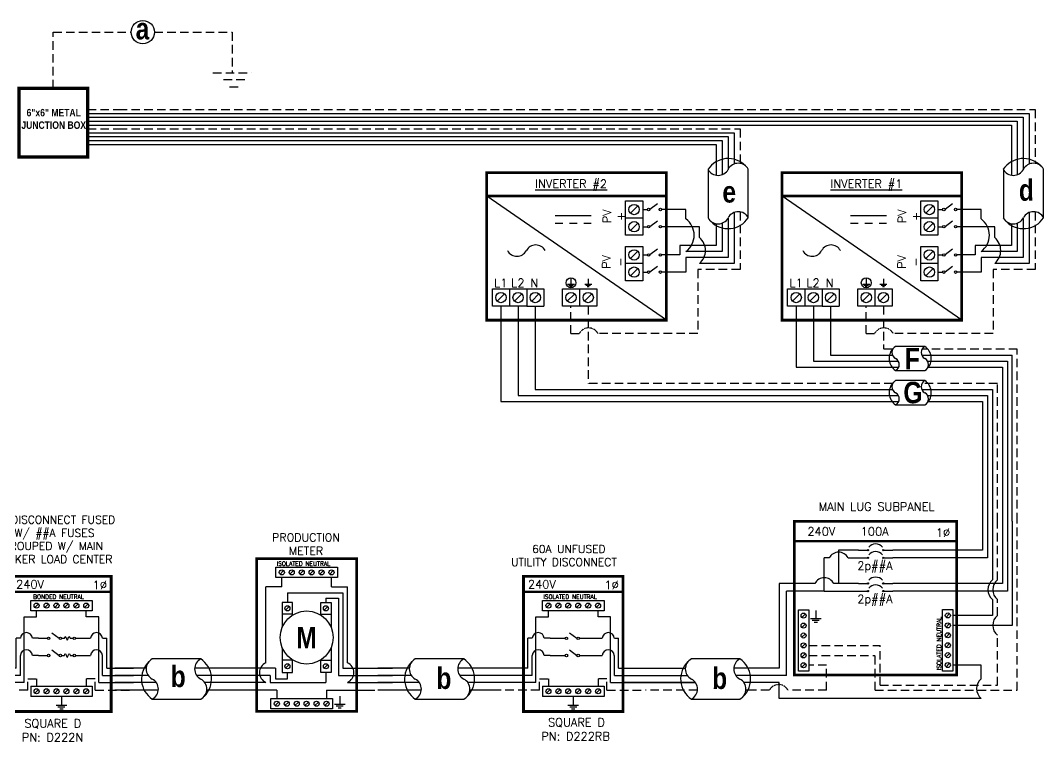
# Model space of a CAD drawing. Header units: feet. Extents: x 17804 to 18586, y 16033 to 16589.
# Drawn here: x 18137.4 to 18585.8, y 16273 to 16588.9 of the extents above; entities that cross this region are included whole.
import ezdxf

# ---------------------------------------------------------------- set-up
doc = ezdxf.new("R2010")
doc.units = ezdxf.units.FT
doc.header["$MEASUREMENT"] = 0
doc.linetypes.add('HIDDEN', pattern=[0.375, 0.25, -0.125])
for name, color, linetype in [('ONE LINE BLOCKS', 7, 'Continuous'), ('TABLES', 7, 'Continuous'), ('TEXT', 7, 'Continuous'), ('Z - TITLEBLOCK TXT', 7, 'Continuous')]:
    doc.layers.add(name, color=color, linetype=linetype)
doc.styles.add('ONE LINE TXT', font='techb___.ttf')
doc.styles.get("Standard").update_dxf_attribs({"font": 'simplex.shx'})

# ---------------------------------------------------------------- blocks, each defined once
blk = doc.blocks.new('*U16')
at = {"layer": 'ONE LINE BLOCKS', "linetype": 'Continuous'}
h = blk.add_hatch(color=1, dxfattribs=at)
h.dxf.hatch_style = 1
edge = h.paths.add_edge_path()
edge.add_arc((52.27, 61.39), 0.291, 0, 360)
h = blk.add_hatch(color=1, dxfattribs=at)
h.dxf.hatch_style = 1
edge = h.paths.add_edge_path()
edge.add_arc((58.94, 61.39), 0.291, 0, 360)
h = blk.add_hatch(color=1, dxfattribs=at)
h.dxf.hatch_style = 1
edge = h.paths.add_edge_path()
edge.add_arc((52.27, 58.01), 0.291, 0, 360)
h = blk.add_hatch(color=1, dxfattribs=at)
h.dxf.hatch_style = 1
edge = h.paths.add_edge_path()
edge.add_arc((58.94, 58.01), 0.291, 0, 360)
h = blk.add_hatch(color=1, dxfattribs=at)
h.dxf.hatch_style = 1
edge = h.paths.add_edge_path()
edge.add_arc((52.27, 46.83), 0.291, 0, 360)
h = blk.add_hatch(color=1, dxfattribs=at)
h.dxf.hatch_style = 1
edge = h.paths.add_edge_path()
edge.add_arc((58.94, 46.83), 0.291, 0, 360)
h = blk.add_hatch(color=1, dxfattribs=at)
h.dxf.hatch_style = 1
edge = h.paths.add_edge_path()
edge.add_arc((52.27, 43.45), 0.291, 0, 360)
h = blk.add_hatch(color=1, dxfattribs=at)
h.dxf.hatch_style = 1
edge = h.paths.add_edge_path()
edge.add_arc((58.94, 43.45), 0.291, 0, 360)
at = {"color": 7, "linetype": 'Continuous'}
for p, q in [((102.48, 74.03), (102.48, 61.39)), ((111.18, 74.03), (111.18, 46.83)), ((48.07, 61.39), (39.41, 61.39)), ((39.41, 61.39), (39.41, 46.83)), ((102.48, 61.39), (63.14, 61.39)), ((29, 46.83), (13.32, 46.83)), ((13.32, 46.83), (13.32, 9.66)), ((48.07, 46.83), (37.24, 46.83)), ((111.18, 46.83), (63.14, 46.83)), ((13.32, 9.66), (0, 9.66))]:
    blk.add_line(p, q, dxfattribs=at)
at = {"color": 10, "linetype": 'Continuous'}
for p, q in [((104.66, 74.03), (104.66, 58.01)), ((113.36, 74.03), (113.36, 43.45)), ((33.12, 43.45), (33.12, 58.01)), ((35.29, 58.01), (33.12, 58.01)), ((43.53, 58.01), (48.07, 58.01)), ((104.66, 58.01), (63.14, 58.01)), ((33.12, 43.45), (16.61, 43.45)), ((16.61, 6.49), (16.61, 43.45)), ((33.12, 43.45), (48.07, 43.45)), ((113.36, 43.45), (63.14, 43.45)), ((16.61, 6.49), (0, 6.49))]:
    blk.add_line(p, q, dxfattribs=at)
at = {"color": 253, "linetype": 'Continuous'}
for p, q in [((106.83, 74.03), (106.83, 48.32)), ((115.53, 74.03), (115.53, 28.42)), ((106.83, 39.76), (106.83, 32.77)), ((106.83, 32.77), (89.53, 32.77)), ((115.53, 28.42), (89.53, 28.42)), ((101.87, 11.02), (89.53, 11.02)), ((101.87, 5), (101.87, 11.02)), ((13.32, 3.45), (0, 3.45)), ((13.32, -3.56), (13.32, 3.45)), ((101.87, -3.56), (13.32, -3.56))]:
    blk.add_line(p, q, dxfattribs=at)
at = {"color": 10, "linetype": 'Continuous'}
blk.add_arc((39.41, 55.85), 4.65, 27.6639, 152.3361, dxfattribs=at)
at = {"color": 7, "linetype": 'Continuous'}
blk.add_arc((33.12, 44.67), 4.65, 27.6639, 152.3361, dxfattribs=at)
at = {"color": 253, "linetype": 'Continuous'}
for centre in [(110.41, 44.04), (105.44, 0.72)]:
    blk.add_arc(centre, 5.58, 129.9215, 230.0785, dxfattribs=at)
at = {"layer": 'ONE LINE BLOCKS', "lineweight": 50}
blk.add_line((20.02, 65.33), (91.19, 65.33), dxfattribs=at)
at = {"layer": 'ONE LINE BLOCKS', "lineweight": 50, "const_width": 1.19}
blk.add_lwpolyline([(20.02, 6.67), (20.02, 74.03), (91.19, 74.03), (91.19, 6.67)], close=True, dxfattribs=at)
at = {"layer": 'TEXT', "color": 92, "linetype": 'HIDDEN', "ltscale": 15}
for p, q in [((109.01, 48.32), (109.01, 74.03)), ((117.71, 0), (117.71, 74.03)), ((109.01, 32.7), (109.01, 39.76)), ((109.01, 2.18), (109.01, 24.14)), ((26.29, 19.65), (57.58, 19.65)), ((57.58, 2.18), (57.58, 19.65)), ((26.29, 15.3), (55.38, 15.3)), ((55.38, 0), (55.38, 15.3)), ((34.13, 10.94), (26.29, 10.94)), ((34.13, 0), (34.13, 10.94)), ((9.01, 0), (0, 0)), ((34.13, 0), (17.25, 0)), ((55.38, 0), (117.71, 0)), ((57.58, 2.18), (109.01, 2.18))]:
    blk.add_line(p, q, dxfattribs=at)
at = {"layer": 'TEXT', "color": 92, "linetype": 'HIDDEN', "flags": 128}
for points in [[(27.06, 31.42), (31.74, 31.42)], [(29.4, 34.92), (29.4, 31.42)], [(30.93, 30.55), (27.87, 30.55)], [(30.12, 29.68), (28.68, 29.68)]]:
    blk.add_lwpolyline(points, dxfattribs=at)
at = {"layer": 'TEXT', "color": 92, "linetype": 'Continuous', "ltscale": 4}
for centre in [(112.48, 44.04), (112.48, 28.42)]:
    blk.add_arc(centre, 5.51, 129.059, 230.941, dxfattribs=at)
at = {"layer": 'TEXT', "color": 92, "linetype": 'HIDDEN', "ltscale": 0.3}
blk.add_arc((13.13, -2.16), 4.65, 27.6639, 152.3361, dxfattribs=at)
at = {"layer": 'Z - TITLEBLOCK TXT', "color": 1, "linetype": 'Continuous'}
for p, q in [((21.75, 8.35), (21.75, 35.29)), ((21.75, 35.29), (26.29, 35.29)), ((26.29, 35.29), (26.29, 8.35)), ((84.99, 8.42), (84.99, 35.37)), ((84.99, 35.37), (89.53, 35.37)), ((89.53, 35.37), (89.53, 8.42)), ((26.29, 8.35), (21.75, 8.35)), ((89.53, 8.42), (84.99, 8.42))]:
    blk.add_line(p, q, dxfattribs=at)
at = {"layer": 'Z - TITLEBLOCK TXT', "color": 4, "linetype": 'Continuous'}
for p, q in [((24.81, 33.48), (23.24, 31.91)), ((88.04, 33.56), (86.47, 31.98)), ((24.81, 29.13), (23.24, 27.56)), ((88.04, 29.2), (86.47, 27.63)), ((24.81, 24.78), (23.24, 23.21)), ((88.04, 24.85), (86.47, 23.28)), ((24.81, 20.43), (23.24, 18.86)), ((88.04, 20.5), (86.47, 18.93)), ((24.81, 16.08), (23.24, 14.51)), ((88.04, 16.15), (86.47, 14.58)), ((24.81, 11.73), (23.24, 10.16)), ((88.04, 11.8), (86.47, 10.23))]:
    blk.add_line(p, q, dxfattribs=at)
at = {"layer": 'Z - TITLEBLOCK TXT', "color": 1, "linetype": 'Continuous', "flags": 128}
for points in [[(48.07, 61.39), (52.27, 61.39)], [(48.07, 61.39), (52.27, 61.39)], [(58.94, 61.39), (63.14, 61.39)], [(48.07, 58.01), (52.27, 58.01)], [(48.07, 58.01), (52.27, 58.01)], [(58.94, 58.01), (63.14, 58.01)], [(48.07, 46.83), (52.27, 46.83)], [(48.07, 46.83), (52.27, 46.83)], [(58.94, 46.83), (63.14, 46.83)], [(48.07, 43.45), (52.27, 43.45)], [(48.07, 43.45), (52.27, 43.45)], [(58.94, 43.45), (63.14, 43.45)]]:
    blk.add_lwpolyline(points, dxfattribs=at)
at = {"layer": 'Z - TITLEBLOCK TXT', "color": 1, "linetype": 'Continuous'}
for centre in [(52.27, 61.39), (58.94, 61.39), (52.27, 58.01), (58.94, 58.01), (52.27, 46.83), (58.94, 46.83), (52.27, 43.45), (58.94, 43.45)]:
    blk.add_circle(centre, 0.291, dxfattribs=at)
at = {"layer": 'Z - TITLEBLOCK TXT', "color": 4, "linetype": 'Continuous'}
for centre in [(24.02, 32.7), (87.26, 32.77), (24.02, 28.35), (87.26, 28.42), (24.02, 24), (87.26, 24.07), (24.02, 19.65), (87.26, 19.72), (24.02, 15.3), (87.26, 15.37), (24.02, 10.94), (87.26, 11.02)]:
    blk.add_circle(centre, 1.11, dxfattribs=at)
at = {"layer": 'Z - TITLEBLOCK TXT', "color": 1, "linetype": 'Continuous'}
for centre in [(55.6, 60.19), (55.6, 56.81), (55.6, 45.63), (55.6, 42.25)]:
    blk.add_arc(centre, 3.93, 40.3392, 139.6608, dxfattribs=at)
at = {"layer": 'TABLES', "color": 1, "linetype": 'Continuous'}
for p in [(47.57, 52.77), (47.57, 38.21)]:
    blk.add_text('2p##A', height=3.658, dxfattribs=at).set_placement(p)
at = {"layer": 'TABLES', "color": 4, "linetype": 'Continuous'}
blk.add_text('ISOLATED NEUTRAL', height=1.8743, rotation=90, dxfattribs=at).set_placement((84.33, 8.78))
at = {"layer": 'TEXT', "color": 1, "attachment_point": 5}
for s, width, gutter_width, insert, char_height in [('MAIN LUG SUBPANEL ', 62.3984, 7.17, (56.06, 80.46), 3.6576), ('240V', 0.1481, 0.75, (31.81, 69.58), 3.658), ('100A', 0.1481, 0.75, (55.19, 69.58), 3.658), ('1∅', 0.1481, 0.75, (85.17, 69.07), 3.658)]:
    blk.add_mtext_dynamic_manual_height_columns(s, width=width, gutter_width=gutter_width, heights=[0], dxfattribs=dict(at, insert=insert, char_height=char_height))
blk = doc.blocks.new('M_METER PAN')
at = {"color": 253, "linetype": 'Continuous'}
for p, q in [((4.735, 8.023), (4.735, 8.748)), ((8.589, 8.023), (8.589, 8.748)), ((4.735, 8.023), (3.483, 8.023)), ((3.483, 2.136), (3.483, 8.023)), ((8.589, 8.023), (9.84, 8.023)), ((9.84, 2.136), (9.84, 8.023)), ((3.483, 0.611), (0, 0.611)), ((9.84, 0.611), (13.323, 0.611))]:
    blk.add_line(p, q, dxfattribs=at)
at = {"color": 7, "linetype": 'Continuous'}
for p, q in [((5.163, 7.563), (5.163, 6.819)), ((5.163, 7.563), (9.474, 7.563)), ((9.474, 7.563), (9.474, 1.711)), ((4.245, 1.711), (0, 1.711)), ((4.245, 1.711), (4.245, 0.898)), ((9.474, 1.711), (13.323, 1.711)), ((4.245, 0.898), (5.163, 0.898)), ((5.163, 0.898), (5.163, 1.37))]:
    blk.add_line(p, q, dxfattribs=at)
at = {"color": 10, "linetype": 'Continuous'}
for p, q in [((8.16, 7.142), (8.16, 6.819)), ((8.16, 7.142), (9.123, 7.142)), ((9.123, 7.142), (9.123, 1.149)), ((3.832, 1.149), (0, 1.149)), ((3.832, 1.149), (3.832, 0.611)), ((8.16, 1.37), (8.16, 0.611)), ((9.123, 1.149), (13.323, 1.149)), ((3.832, 0.611), (8.16, 0.611))]:
    blk.add_line(p, q, dxfattribs=at)
at = {"color": 1, "linetype": 'Continuous'}
for p, q in [((5.565, 5.899), (4.761, 5.899)), ((7.758, 5.899), (8.562, 5.899)), ((5.565, 2.326), (4.761, 2.326)), ((7.758, 2.326), (8.562, 2.326))]:
    blk.add_line(p, q, dxfattribs=at)
at = {"color": 253, "linetype": 'Continuous'}
for centre, start, end in [((3.823, 1.374), 113.9997, 246.0003), ((9.5, 1.374), 293.9997, 66.0003)]:
    blk.add_arc(centre, 0.835, start, end, dxfattribs=at)
at = {"layer": 'ONE LINE BLOCKS', "lineweight": 50, "const_width": 0.21}
blk.add_lwpolyline([(2.772, -1.647), (2.772, 10.216), (10.552, 10.216), (10.552, -1.647)], close=True, dxfattribs=at)
at = {"layer": 'TEXT', "color": 92, "linetype": 'HIDDEN', "ltscale": 15}
for p, q in [((4.347, 0), (0, 0)), ((4.347, 0), (4.347, -0.649)), ((8.201, 0), (8.201, -0.649)), ((8.201, 0), (13.323, 0))]:
    blk.add_line(p, q, dxfattribs=at)
at = {"layer": 'TEXT', "color": 92, "linetype": 'Continuous', "flags": 128}
for points in [[(9.228, -0.457), (9.227, -1.078)], [(8.812, -1.078), (9.642, -1.078)], [(9.498, -1.231), (8.956, -1.231)], [(9.354, -1.385), (9.1, -1.385)]]:
    blk.add_lwpolyline(points, dxfattribs=at)
at = {"layer": 'TEXT', "linetype": 'Continuous'}
blk.add_circle((6.662, 4.095), 2.059, dxfattribs=at)
at = {"layer": 'Z - TITLEBLOCK TXT', "color": 1, "linetype": 'Continuous'}
for p, q in [((4.275, 8.748), (4.275, 9.552)), ((4.275, 9.552), (9.049, 9.552)), ((9.049, 9.552), (9.049, 8.748)), ((9.049, 8.748), (4.275, 8.748)), ((4.761, 6.819), (4.761, 4.888)), ((5.565, 6.819), (4.761, 6.819)), ((5.565, 5.838), (5.565, 6.819)), ((7.758, 5.838), (7.758, 6.819)), ((7.758, 6.819), (8.562, 6.819)), ((8.562, 6.819), (8.562, 4.888)), ((4.761, 3.301), (4.761, 1.37)), ((8.562, 3.301), (8.562, 1.37)), ((5.565, 1.37), (5.565, 2.351)), ((7.758, 1.37), (7.758, 2.351)), ((4.761, 1.37), (5.565, 1.37)), ((8.562, 1.37), (7.758, 1.37)), ((3.887, -1.453), (3.887, -0.649)), ((3.887, -0.649), (8.661, -0.649)), ((8.661, -0.649), (8.661, -1.453)), ((8.661, -1.453), (3.887, -1.453))]:
    blk.add_line(p, q, dxfattribs=at)
at = {"layer": 'Z - TITLEBLOCK TXT', "color": 4, "linetype": 'Continuous'}
for p, q in [((4.874, 9.29), (4.596, 9.011)), ((5.645, 9.29), (5.366, 9.011)), ((6.416, 9.29), (6.137, 9.011)), ((7.186, 9.29), (6.908, 9.011)), ((7.957, 9.29), (7.679, 9.011)), ((8.728, 9.29), (8.449, 9.011)), ((5.303, 6.499), (5.024, 6.22)), ((8.299, 6.499), (8.021, 6.22)), ((5.303, 2.005), (5.024, 1.727)), ((8.299, 2.005), (8.021, 1.727)), ((4.486, -0.912), (4.208, -1.19)), ((5.257, -0.912), (4.978, -1.19)), ((6.028, -0.912), (5.749, -1.19)), ((6.798, -0.912), (6.52, -1.19)), ((7.569, -0.912), (7.291, -1.19)), ((8.34, -0.912), (8.061, -1.19))]:
    blk.add_line(p, q, dxfattribs=at)
for centre in [(4.735, 9.15), (5.506, 9.15), (6.276, 9.15), (7.047, 9.15), (7.818, 9.15), (8.589, 9.15), (5.163, 6.359), (8.16, 6.359), (5.163, 1.866), (8.16, 1.866), (4.347, -1.051), (5.118, -1.051), (5.888, -1.051), (6.659, -1.051), (7.43, -1.051), (8.201, -1.051)]:
    blk.add_circle(centre, 0.197, dxfattribs=at)
at = {"layer": 'TABLES', "color": 4, "linetype": 'Continuous'}
blk.add_text('ISOLATED NEUTRAL', height=0.33207, dxfattribs=at).set_placement((4.339, 9.669))
at = {"layer": 'TEXT', "color": 1, "insert": (6.613, 11.342), "char_height": 0.62775, "attachment_point": 5}
blk.add_mtext_dynamic_manual_height_columns('PRODUCTION METER', width=1.32031, gutter_width=7.17, heights=[0], dxfattribs=at)
at = {"layer": 'Z - TITLEBLOCK TXT', "color": 253, "linetype": 'Continuous', "style": 'ONE LINE TXT'}
blk.add_text('M', height=1.662, dxfattribs=at).set_placement((5.854, 3.259))
blk = doc.blocks.new('*U14')
at = {"color": 0}
blk.add_blockref('M_METER PAN', (0, 0), dxfattribs=at)
blk = doc.blocks.new('M_MAIN DISCO')
at = {"color": 253, "linetype": 'Continuous'}
for p, q in [((-47.96, 3.45), (-47.96, 32.21)), ((-47.96, 32.21), (-42.47, 32.21)), ((-42.47, 32.21), (-42.47, 34.82)), ((-20.72, 32.21), (-20.72, 34.82)), ((-15.23, 32.21), (-20.72, 32.21)), ((-15.23, 3.45), (-15.23, 32.21)), ((-47.96, 3.45), (-63.19, 3.45)), ((-15.23, 3.45), (0, 3.45))]:
    blk.add_line(p, q, dxfattribs=at)
at = {"color": 7, "linetype": 'Continuous'}
for p, q in [((-51.46, 9.66), (-51.46, 22.77)), ((-49.6, 22.77), (-51.46, 22.77)), ((-41.69, 22.77), (-44.32, 22.77)), ((-21.5, 22.77), (-18.87, 22.77)), ((-13.59, 22.77), (-11.73, 22.77)), ((-11.73, 9.66), (-11.73, 22.77)), ((-51.46, 9.66), (-63.19, 9.66)), ((-11.73, 9.66), (0, 9.66))]:
    blk.add_line(p, q, dxfattribs=at)
at = {"color": 1, "linetype": 'Continuous'}
for p, q in [((-31.53, 22.77), (-30.29, 22.77)), ((-27.74, 22.77), (-26.5, 22.77)), ((-31.53, 15.24), (-30.29, 15.24)), ((-27.74, 15.24), (-26.5, 15.24))]:
    blk.add_line(p, q, dxfattribs=at)
at = {"color": 10, "linetype": 'Continuous'}
for p, q in [((-49.6, 6.49), (-49.6, 15.24)), ((-41.69, 15.24), (-44.32, 15.24)), ((-21.5, 15.24), (-18.87, 15.24)), ((-13.59, 6.49), (-13.59, 15.24)), ((-49.6, 6.49), (-63.19, 6.49)), ((-13.59, 6.49), (0, 6.49))]:
    blk.add_line(p, q, dxfattribs=at)
at = {"color": 7, "linetype": 'Continuous'}
for centre in [(-46.96, 22.62), (-16.23, 22.62)]:
    blk.add_arc(centre, 2.64, 3.2819, 176.7181, dxfattribs=at)
at = {"color": 10, "linetype": 'Continuous'}
for centre in [(-46.96, 15.08), (-16.23, 15.08)]:
    blk.add_arc(centre, 2.64, 3.2819, 176.7181, dxfattribs=at)
at = {"color": 1, "linetype": 'Continuous'}
for points in [[(-30.29, 22.77), (-29.92, 23.53), (-29.02, 22.01), (-28.19, 23.53), (-27.74, 22.77)], [(-30.29, 15.24), (-29.92, 16), (-29.02, 14.47), (-28.19, 16), (-27.74, 15.24)]]:
    blk.add_spline(points, degree=3, dxfattribs=at)
at = {"layer": 'ONE LINE BLOCKS', "lineweight": 50}
blk.add_line((-53.41, 43.1), (-9.8, 43.1), dxfattribs=at)
at = {"layer": 'ONE LINE BLOCKS', "lineweight": 50, "const_width": 1.19}
blk.add_lwpolyline([(-53.41, -9.3), (-53.41, 49.88), (-9.8, 49.88), (-9.8, -9.3)], close=True, dxfattribs=at)
at = {"layer": 'TEXT', "color": 92, "linetype": 'HIDDEN', "ltscale": 15}
for p, q in [((-46.38, 0), (-46.38, 4.94)), ((-46.38, 4.94), (-42.47, 4.94)), ((-42.47, 4.94), (-42.47, 1.8)), ((-16.81, 4.94), (-20.72, 4.94)), ((-20.72, 4.94), (-20.72, 1.8)), ((-16.81, 0), (-16.81, 4.94)), ((-46.38, 0), (-63.19, 0)), ((-16.81, 0), (0, 0))]:
    blk.add_line(p, q, dxfattribs=at)
at = {"layer": 'TEXT', "color": 92, "linetype": 'Continuous', "flags": 128}
for points in [[(-31.59, -3.07), (-31.6, -6.57)], [(-33.94, -6.57), (-29.25, -6.57)], [(-30.07, -7.44), (-33.13, -7.44)], [(-30.88, -8.3), (-32.31, -8.3)]]:
    blk.add_lwpolyline(points, dxfattribs=at)
at = {"layer": 'Z - TITLEBLOCK TXT', "color": 1, "linetype": 'Continuous'}
for p, q in [((-45.07, 34.82), (-45.07, 39.36)), ((-45.07, 39.36), (-18.12, 39.36)), ((-18.12, 39.36), (-18.12, 34.82)), ((-18.12, 34.82), (-45.07, 34.82)), ((-41.69, 22.77), (-37.77, 22.77)), ((-35.88, 25.22), (-32.61, 22.78)), ((-25.42, 22.77), (-21.5, 22.77)), ((-41.69, 15.24), (-37.77, 15.24)), ((-35.88, 17.69), (-32.61, 15.24)), ((-25.42, 15.23), (-21.5, 15.23)), ((-45.07, 1.8), (-18.12, 1.8)), ((-45.07, 1.8), (-45.07, -2.74)), ((-18.12, 1.8), (-18.12, -2.74)), ((-18.12, -2.74), (-45.07, -2.74))]:
    blk.add_line(p, q, dxfattribs=at)
at = {"layer": 'Z - TITLEBLOCK TXT', "color": 4, "linetype": 'Continuous'}
for p, q in [((-41.69, 37.87), (-43.26, 36.3)), ((-37.34, 37.87), (-38.91, 36.3)), ((-32.98, 37.87), (-34.56, 36.3)), ((-28.63, 37.87), (-30.21, 36.3)), ((-24.28, 37.87), (-25.86, 36.3)), ((-19.93, 37.87), (-21.51, 36.3)), ((-41.69, 0.32), (-43.26, -1.26)), ((-37.34, 0.32), (-38.91, -1.26)), ((-32.98, 0.32), (-34.56, -1.26)), ((-28.63, 0.32), (-30.21, -1.26)), ((-24.28, 0.32), (-25.86, -1.26)), ((-19.93, 0.32), (-21.51, -1.26))]:
    blk.add_line(p, q, dxfattribs=at)
for centre in [(-42.47, 37.09), (-38.12, 37.09), (-33.77, 37.09), (-29.42, 37.09), (-25.07, 37.09), (-20.72, 37.09), (-42.47, -0.47), (-38.12, -0.47), (-33.77, -0.47), (-29.42, -0.47), (-25.07, -0.47), (-20.72, -0.47)]:
    blk.add_circle(centre, 1.11, dxfattribs=at)
at = {"layer": 'Z - TITLEBLOCK TXT', "color": 1, "linetype": 'Continuous'}
for centre in [(-37.23, 22.77), (-32.07, 22.77), (-25.96, 22.77), (-37.23, 15.24), (-32.07, 15.24), (-25.96, 15.23)]:
    blk.add_circle(centre, 0.541, dxfattribs=at)
at = {"layer": 'TABLES', "color": 4, "linetype": 'Continuous'}
blk.add_text('BONDED NEUTRAL', height=1.8743, dxfattribs=at).set_placement((-43.99, 40.01))
at = {"layer": 'TEXT', "color": 1}
for s, width, gutter_width, heights, insert, char_height, attachment_point in [('\\A1;\\pi4.1167;60A DISCONNECT FUSED \\P\\pi16.454;W/ ##A FUSES\\P\\pi11.355;GROUPED W/ MAIN \\P\\pi4.9392;BREAKER LOAD CENTER', 71.8931, 92.23, [24.13], (-68.68, 76.43), 3.4544, 1), ('240V', 0.1481, 0.75, [0], (-45.35, 46.44), 3.658, 5), ('1∅', 0.1481, 0.75, [0], (-14.78, 46.14), 3.658, 5), ('\\A1;\\pi3.6942,t21.982;SQUARE D\\P\\pi2.5621,t20.85;PN: D222N', 35.0816, 28.88, [13.54], (-51.57, -12.71), 3.6576, 1)]:
    blk.add_mtext_dynamic_manual_height_columns(s, width=width, gutter_width=gutter_width, heights=heights, dxfattribs=dict(at, insert=insert, char_height=char_height, attachment_point=attachment_point))
blk = doc.blocks.new('*U7')
at = {"color": 7, "linetype": 'Continuous'}
for p, q in [((6.669, 2.433), (2.905, 2.433)), ((2.435, 1.711), (0, 1.711)), ((9.575, 1.711), (6.199, 1.711)), ((2.905, -0.69), (6.669, -0.69))]:
    blk.add_line(p, q, dxfattribs=at)
at = {"color": 10, "linetype": 'Continuous'}
for p, q in [((2.591, 1.149), (0, 1.149)), ((9.575, 1.149), (6.355, 1.149))]:
    blk.add_line(p, q, dxfattribs=at)
at = {"color": 253, "linetype": 'Continuous'}
for p, q in [((3.208, 0.611), (0, 0.611)), ((9.575, 0.611), (6.972, 0.611))]:
    blk.add_line(p, q, dxfattribs=at)
at = {"color": 7, "linetype": 'Continuous'}
for centre, start, end in [((5.633, 0.872), 313.97324, 56.42648), ((3.942, 0.872), 133.97324, 236.42648)]:
    blk.add_arc(centre, 1.874, start, end, dxfattribs=at)
at = {"layer": 'TEXT', "color": 92, "linetype": 'HIDDEN', "ltscale": 15}
for p, q in [((3.373, 0), (0, 0)), ((9.575, 0), (7.137, 0))]:
    blk.add_line(p, q, dxfattribs=at)
at = {"layer": 'Z - TITLEBLOCK TXT', "linetype": 'Continuous'}
for centre, start, end in [((3.315, 1.653), 117.66392, 242.33608), ((7.078, 1.653), 117.66392, 242.33608), ((2.496, 0.091), 297.66392, 62.33608), ((6.26, 0.091), 297.66392, 62.33608)]:
    blk.add_arc(centre, 0.882, start, end, dxfattribs=at)
blk = doc.blocks.new('M_UTILITY DISCONNECT')
at = {"color": 253, "linetype": 'Continuous'}
for p, q in [((-47.96, 3.45), (-47.96, 32.21)), ((-47.96, 32.21), (-42.47, 32.21)), ((-42.47, 32.21), (-42.47, 34.82)), ((-20.72, 32.21), (-20.72, 34.82)), ((-15.23, 32.21), (-20.72, 32.21)), ((-15.23, 3.45), (-15.23, 32.21)), ((-47.96, 3.45), (-63.19, 3.45)), ((-15.23, 3.45), (0, 3.45))]:
    blk.add_line(p, q, dxfattribs=at)
at = {"color": 7, "linetype": 'Continuous'}
for p, q in [((-51.46, 9.66), (-51.46, 22.77)), ((-49.6, 22.77), (-51.46, 22.77)), ((-41.69, 22.77), (-44.32, 22.77)), ((-21.5, 22.77), (-18.87, 22.77)), ((-13.59, 22.77), (-11.73, 22.77)), ((-11.73, 9.66), (-11.73, 22.77)), ((-51.46, 9.66), (-63.19, 9.66)), ((-11.73, 9.66), (0, 9.66))]:
    blk.add_line(p, q, dxfattribs=at)
at = {"color": 10, "linetype": 'Continuous'}
for p, q in [((-49.6, 6.49), (-49.6, 15.24)), ((-41.69, 15.24), (-44.32, 15.24)), ((-21.5, 15.24), (-18.87, 15.24)), ((-13.59, 6.49), (-13.59, 15.24)), ((-49.6, 6.49), (-63.19, 6.49)), ((-13.59, 6.49), (0, 6.49))]:
    blk.add_line(p, q, dxfattribs=at)
at = {"color": 7, "linetype": 'Continuous'}
for centre in [(-46.96, 22.62), (-16.23, 22.62)]:
    blk.add_arc(centre, 2.64, 3.2819, 176.7181, dxfattribs=at)
at = {"color": 10, "linetype": 'Continuous'}
for centre in [(-46.96, 15.08), (-16.23, 15.08)]:
    blk.add_arc(centre, 2.64, 3.2819, 176.7181, dxfattribs=at)
at = {"layer": 'ONE LINE BLOCKS', "lineweight": 50}
blk.add_line((-53.41, 43.1), (-9.8, 43.1), dxfattribs=at)
at = {"layer": 'ONE LINE BLOCKS', "lineweight": 50, "const_width": 1.19}
blk.add_lwpolyline([(-53.41, -9.3), (-53.41, 49.88), (-9.8, 49.88), (-9.8, -9.3)], close=True, dxfattribs=at)
at = {"layer": 'TEXT', "color": 92, "linetype": 'HIDDEN', "ltscale": 15}
for p, q in [((-46.38, 0), (-46.38, 4.94)), ((-46.38, 4.94), (-42.47, 4.94)), ((-42.47, 4.94), (-42.47, 1.8)), ((-16.81, 4.94), (-20.72, 4.94)), ((-20.72, 4.94), (-20.72, 1.8)), ((-16.81, 0), (-16.81, 4.94)), ((-46.38, 0), (-63.19, 0)), ((-16.81, 0), (0, 0))]:
    blk.add_line(p, q, dxfattribs=at)
at = {"layer": 'TEXT', "color": 92, "linetype": 'Continuous', "flags": 128}
for points in [[(-31.59, -3.07), (-31.6, -6.57)], [(-33.94, -6.57), (-29.25, -6.57)], [(-30.07, -7.44), (-33.13, -7.44)], [(-30.88, -8.3), (-32.31, -8.3)]]:
    blk.add_lwpolyline(points, dxfattribs=at)
at = {"layer": 'Z - TITLEBLOCK TXT', "color": 1, "linetype": 'Continuous'}
for p, q in [((-45.07, 34.82), (-45.07, 39.36)), ((-45.07, 39.36), (-18.12, 39.36)), ((-18.12, 39.36), (-18.12, 34.82)), ((-18.12, 34.82), (-45.07, 34.82)), ((-41.69, 22.77), (-35.12, 22.77)), ((-33.23, 25.22), (-29.96, 22.78)), ((-28.88, 22.77), (-21.5, 22.77)), ((-41.69, 15.24), (-35.12, 15.24)), ((-33.23, 17.69), (-29.96, 15.24)), ((-28.88, 15.24), (-21.5, 15.23)), ((-45.07, 1.8), (-18.12, 1.8)), ((-45.07, 1.8), (-45.07, -2.74)), ((-18.12, 1.8), (-18.12, -2.74)), ((-18.12, -2.74), (-45.07, -2.74))]:
    blk.add_line(p, q, dxfattribs=at)
at = {"layer": 'Z - TITLEBLOCK TXT', "color": 4, "linetype": 'Continuous'}
for p, q in [((-41.69, 37.87), (-43.26, 36.3)), ((-37.34, 37.87), (-38.91, 36.3)), ((-32.98, 37.87), (-34.56, 36.3)), ((-28.63, 37.87), (-30.21, 36.3)), ((-24.28, 37.87), (-25.86, 36.3)), ((-19.93, 37.87), (-21.51, 36.3)), ((-41.69, 0.32), (-43.26, -1.26)), ((-37.34, 0.32), (-38.91, -1.26)), ((-32.98, 0.32), (-34.56, -1.26)), ((-28.63, 0.32), (-30.21, -1.26)), ((-24.28, 0.32), (-25.86, -1.26)), ((-19.93, 0.32), (-21.51, -1.26))]:
    blk.add_line(p, q, dxfattribs=at)
for centre in [(-42.47, 37.09), (-38.12, 37.09), (-33.77, 37.09), (-29.42, 37.09), (-25.07, 37.09), (-20.72, 37.09), (-42.47, -0.47), (-38.12, -0.47), (-33.77, -0.47), (-29.42, -0.47), (-25.07, -0.47), (-20.72, -0.47)]:
    blk.add_circle(centre, 1.11, dxfattribs=at)
at = {"layer": 'Z - TITLEBLOCK TXT', "color": 1, "linetype": 'Continuous'}
for centre in [(-34.58, 22.77), (-29.42, 22.77), (-34.58, 15.24), (-29.42, 15.24)]:
    blk.add_circle(centre, 0.541, dxfattribs=at)
at = {"layer": 'TABLES', "color": 4, "linetype": 'Continuous'}
blk.add_text('ISOLATED NEUTRAL', height=1.8743, dxfattribs=at).set_placement((-44.71, 40.01))
at = {"layer": 'TEXT', "color": 1}
for s, width, gutter_width, heights, insert, char_height, attachment_point in [('\\A1;\\pi12.968; 60A UNFUSED \\P\\pi6.1418;UTILITY DISCONNECT', 64.922, 0, [82.18], (-65.01, 63.62), 3.4544, 1), ('240V', 0.1481, 0.75, [0], (-45.35, 46.44), 3.658, 5), ('1∅', 0.1481, 0.75, [0], (-14.78, 46.14), 3.658, 5), ('\\A1;\\pi11.999,t30.287;SQUARE D\\P\\pi9.0377,t27.326;PN: D222RB', 51.6906, 0.203, [45.94], (-54.67, -12.23), 3.6576, 1)]:
    blk.add_mtext_dynamic_manual_height_columns(s, width=width, gutter_width=gutter_width, heights=heights, dxfattribs=dict(at, insert=insert, char_height=char_height, attachment_point=attachment_point))

msp = doc.modelspace()

# ---------------------------------------------------------------- linework, layer by layer
at = {"color": 7, "linetype": 'Continuous'}
for p, q in [((18166.8, 16548.19), (18180.36, 16548.19)), ((18166.8, 16544.81), (18180.36, 16544.81)), ((18180.36, 16548.19), (18579.6, 16548.19)), ((18180.36, 16544.81), (18574.35, 16544.81)), ((18574.35, 16544.81), (18574.35, 16521.36)), ((18579.6, 16548.19), (18579.6, 16526.02)), ((18166.8, 16539.73), (18180.36, 16539.73)), ((18166.8, 16536.35), (18180.36, 16536.35)), ((18180.36, 16539.73), (18450.17, 16539.73)), ((18180.36, 16536.35), (18444.92, 16536.35)), ((18444.92, 16536.35), (18444.92, 16521.36)), ((18450.17, 16539.73), (18450.17, 16526.02)), ((18438.78, 16523.71), (18438.78, 16502.47)), ((18456.41, 16502.47), (18456.41, 16523.71)), ((18568.22, 16523.71), (18568.22, 16502.47)), ((18585.84, 16502.47), (18585.84, 16523.71)), ((18429.04, 16506.1), (18418.41, 16506.1)), ((18429.04, 16501.99), (18429.04, 16506.1)), ((18450.17, 16504.78), (18450.17, 16482.45)), ((18558.47, 16506.1), (18547.84, 16506.1)), ((18558.47, 16501.99), (18558.47, 16506.1)), ((18579.6, 16504.78), (18579.6, 16482.45)), ((18444.92, 16500.11), (18444.92, 16487.69)), ((18574.35, 16500.11), (18574.35, 16487.69)), ((18435, 16498.57), (18418.41, 16498.57)), ((18435, 16493.84), (18435, 16498.57)), ((18564.43, 16498.57), (18547.84, 16498.57)), ((18564.43, 16493.84), (18564.43, 16498.57)), ((18444.92, 16487.69), (18429.04, 16487.69)), ((18574.35, 16487.69), (18558.47, 16487.69)), ((18450.17, 16482.45), (18435, 16482.45)), ((18579.6, 16482.45), (18564.43, 16482.45)), ((18347.99, 16463.78), (18347.99, 16421.96)), ((18477.43, 16463.78), (18477.43, 16436.98)), ((18533.8, 16446.14), (18520.99, 16446.14)), ((18477.43, 16436.98), (18522.35, 16436.98)), ((18535.17, 16436.98), (18567.8, 16436.98)), ((18567.8, 16436.98), (18567.8, 16369.49)), ((18520.99, 16435.51), (18533.8, 16435.51)), ((18533.8, 16431.11), (18520.99, 16431.11)), ((18347.99, 16421.96), (18522.35, 16421.96)), ((18520.99, 16420.48), (18533.8, 16420.48)), ((18535.17, 16421.96), (18559.1, 16421.96)), ((18559.1, 16421.96), (18559.1, 16369.49)), ((18452.72, 16309.19), (18431.48, 16309.19)), ((18399.57, 16305.12), (18428.82, 16305.12)), ((18465.02, 16305.12), (18450.07, 16305.12)), ((18431.48, 16291.57), (18452.72, 16291.57))]:
    msp.add_line(p, q, dxfattribs=at)
at = {"color": 253, "linetype": 'Continuous'}
for p, q in [((18166.8, 16546.5), (18180.36, 16546.5)), ((18180.36, 16546.5), (18576.97, 16546.5)), ((18576.97, 16546.5), (18576.97, 16523.61)), ((18166.8, 16543.11), (18180.36, 16543.11)), ((18180.36, 16543.11), (18571.73, 16543.11)), ((18571.73, 16543.11), (18571.73, 16521.13)), ((18166.8, 16538.04), (18180.36, 16538.04)), ((18180.36, 16538.04), (18447.54, 16538.04)), ((18447.54, 16538.04), (18447.54, 16523.61)), ((18166.8, 16534.65), (18180.36, 16534.65)), ((18180.36, 16534.65), (18442.3, 16534.65)), ((18442.3, 16534.65), (18442.3, 16521.13)), ((18442.3, 16499.88), (18442.3, 16490.31)), ((18447.54, 16502.37), (18447.54, 16485.07)), ((18571.73, 16499.88), (18571.73, 16490.31)), ((18576.97, 16502.37), (18576.97, 16485.07)), ((18426.46, 16486.2), (18418.41, 16486.2)), ((18442.3, 16490.31), (18426.46, 16490.31)), ((18426.46, 16490.31), (18426.46, 16486.2)), ((18555.89, 16486.2), (18547.84, 16486.2)), ((18571.73, 16490.31), (18555.89, 16490.31)), ((18555.89, 16490.31), (18555.89, 16486.2)), ((18447.54, 16485.07), (18429.08, 16485.07)), ((18429.08, 16485.07), (18429.08, 16478.67)), ((18576.97, 16485.07), (18558.52, 16485.07)), ((18558.52, 16485.07), (18558.52, 16478.67)), ((18429.08, 16478.67), (18418.41, 16478.67)), ((18558.52, 16478.67), (18547.84, 16478.67)), ((18363.06, 16463.78), (18363.06, 16427.22)), ((18492.49, 16463.78), (18492.49, 16442.24)), ((18492.49, 16442.24), (18519.65, 16442.24)), ((18532.46, 16442.24), (18572.15, 16442.24)), ((18572.15, 16369.49), (18572.15, 16442.24)), ((18363.06, 16427.22), (18519.65, 16427.22)), ((18532.46, 16427.22), (18563.45, 16427.22)), ((18563.45, 16427.22), (18563.45, 16369.49)), ((18396.06, 16298.9), (18433.19, 16298.9)), ((18433.19, 16298.9), (18401.91, 16298.9)), ((18458.79, 16298.9), (18454.43, 16298.9))]:
    msp.add_line(p, q, dxfattribs=at)
at = {"color": 10, "linetype": 'Continuous'}
for p, q in [((18355.53, 16463.78), (18355.53, 16424.59)), ((18484.96, 16463.78), (18484.96, 16439.61)), ((18484.96, 16439.61), (18522.23, 16439.61)), ((18535.04, 16439.61), (18569.98, 16439.61)), ((18569.98, 16439.61), (18569.98, 16369.49)), ((18355.53, 16424.59), (18522.23, 16424.59)), ((18535.04, 16424.59), (18561.28, 16424.59)), ((18561.28, 16424.59), (18561.28, 16369.49)), ((18397.7, 16301.95), (18429.7, 16301.95)), ((18465.02, 16301.95), (18450.95, 16301.95))]:
    msp.add_line(p, q, dxfattribs=at)
at = {"color": 7, "linetype": 'Continuous'}
msp.add_circle((18190.98, 16583.82), 5.11, dxfattribs=at)
for centre, radius, start, end in [((18447.6, 16517.86), 10.58, 43.9732, 146.4265), ((18577.03, 16517.86), 10.58, 43.9732, 146.4265), ((18447.6, 16508.32), 10.58, 223.9732, 326.4265), ((18577.03, 16508.32), 10.58, 223.9732, 326.4265), ((18530.27, 16440.82), 6.38, 313.9732, 56.4265), ((18524.52, 16440.82), 6.38, 133.9732, 236.4265), ((18524.52, 16425.8), 6.38, 133.9732, 236.4265), ((18530.27, 16425.8), 6.38, 313.9732, 56.4265), ((18437.33, 16300.38), 10.58, 133.9732, 236.4265), ((18446.87, 16300.38), 10.58, 313.9732, 56.4265)]:
    msp.add_arc(centre, radius, start, end, dxfattribs=at)
at = {"layer": 'ONE LINE BLOCKS', "lineweight": 50}
for points, const_width in [([(18166.8, 16529.13), (18136.7, 16529.13), (18136.7, 16559.23), (18166.8, 16559.23)], 1.53), ([(18341.78, 16457.61), (18341.78, 16522.26), (18420.55, 16522.26), (18420.55, 16457.61)], 1.19), ([(18341.78, 16511.98), (18341.78, 16522.26), (18420.55, 16522.26), (18420.55, 16511.98)], 1.19), ([(18471.21, 16457.61), (18471.21, 16522.26), (18549.98, 16522.26), (18549.98, 16457.61)], 1.19), ([(18471.21, 16511.98), (18471.21, 16522.26), (18549.98, 16522.26), (18549.98, 16511.98)], 1.19)]:
    msp.add_lwpolyline(points, close=True, dxfattribs=dict(at, const_width=const_width))
at = {"layer": 'TEXT', "color": 92, "linetype": 'HIDDEN', "ltscale": 15}
for p, q in [((18151.75, 16559.23), (18151.75, 16583.82)), ((18151.75, 16583.82), (18185.86, 16583.82)), ((18196.09, 16583.82), (18230.2, 16583.82)), ((18230.2, 16583.82), (18230.2, 16566.03)), ((18166.8, 16549.88), (18180.36, 16549.88)), ((18180.36, 16549.88), (18582.22, 16549.88)), ((18582.22, 16549.88), (18582.22, 16526.32)), ((18166.8, 16541.42), (18180.36, 16541.42)), ((18180.36, 16541.42), (18452.79, 16541.42)), ((18452.79, 16541.42), (18452.79, 16526.32)), ((18452.79, 16505.07), (18452.79, 16479.82)), ((18582.22, 16505.07), (18582.22, 16479.82)), ((18452.79, 16479.82), (18434.28, 16479.82)), ((18434.28, 16479.82), (18434.28, 16451.74)), ((18582.22, 16479.82), (18563.71, 16479.82)), ((18563.71, 16479.82), (18563.71, 16451.74)), ((18378.7, 16451.74), (18378.7, 16463.78)), ((18386.24, 16463.78), (18386.24, 16429.85)), ((18508.13, 16451.74), (18508.13, 16463.78)), ((18515.67, 16463.78), (18515.67, 16444.87)), ((18378.7, 16451.74), (18382.3, 16451.74)), ((18434.28, 16451.74), (18390.54, 16451.74)), ((18508.13, 16451.74), (18511.73, 16451.74)), ((18563.71, 16451.74), (18519.97, 16451.74)), ((18519.72, 16444.87), (18515.67, 16444.87)), ((18574.33, 16444.87), (18532.54, 16444.87)), ((18574.33, 16369.49), (18574.33, 16444.87)), ((18519.72, 16429.85), (18386.24, 16429.85)), ((18565.63, 16429.85), (18532.54, 16429.85)), ((18565.63, 16369.49), (18565.63, 16429.85)), ((18434.12, 16295.46), (18411.29, 16295.46)), ((18457.37, 16295.46), (18455.36, 16295.46))]:
    msp.add_line(p, q, dxfattribs=at)
at = {"layer": 'TEXT', "color": 92, "linetype": 'HIDDEN', "ltscale": 15, "flags": 128}
for points in [[(18221.72, 16566.03), (18238.68, 16566.03)], [(18235.74, 16562.89), (18224.66, 16562.89)], [(18232.8, 16559.75), (18227.6, 16559.75)]]:
    msp.add_lwpolyline(points, dxfattribs=at)
at = {"layer": 'TEXT', "color": 92, "linetype": 'Continuous', "flags": 128}
for points in [[(18377.16, 16473.42), (18380.24, 16473.42)], [(18379.7, 16472.85), (18377.7, 16472.85)], [(18378.7, 16475.72), (18378.7, 16473.42)], [(18384.7, 16473.42), (18387.77, 16473.42)], [(18387.24, 16472.85), (18385.23, 16472.85)], [(18386.24, 16475.72), (18386.23, 16473.42)], [(18506.6, 16473.42), (18509.67, 16473.42)], [(18509.13, 16472.85), (18507.13, 16472.85)], [(18508.13, 16475.72), (18508.13, 16473.42)], [(18514.13, 16473.42), (18517.2, 16473.42)], [(18516.67, 16472.85), (18514.66, 16472.85)], [(18515.67, 16475.72), (18515.67, 16473.42)], [(18379.17, 16472.28), (18378.23, 16472.28)], [(18386.71, 16472.28), (18385.76, 16472.28)]]:
    msp.add_lwpolyline(points, dxfattribs=at)
at = {"layer": 'TEXT', "color": 92, "linetype": 'HIDDEN', "flags": 128}
for points in [[(18508.6, 16472.28), (18507.66, 16472.28)], [(18516.14, 16472.28), (18515.19, 16472.28)]]:
    msp.add_lwpolyline(points, dxfattribs=at)
at = {"layer": 'TEXT', "color": 92, "linetype": 'Continuous'}
for centre in [(18378.7, 16473.98), (18508.13, 16473.98)]:
    msp.add_circle(centre, 2.17, dxfattribs=at)
at = {"layer": 'TEXT', "color": 92, "linetype": 'HIDDEN', "ltscale": 0.3}
for centre in [(18386.42, 16449.58), (18515.85, 16449.58)]:
    msp.add_arc(centre, 4.65, 27.6639, 152.3361, dxfattribs=at)
at = {"layer": 'Z - TITLEBLOCK TXT', "color": 7, "linetype": 'Continuous'}
for p, q in [((18420.55, 16457.61), (18341.78, 16511.98)), ((18549.98, 16457.61), (18471.21, 16511.98)), ((18387.6, 16503.37), (18371.83, 16503.37)), ((18375.13, 16499.96), (18371.83, 16499.96)), ((18381.36, 16499.96), (18378.07, 16499.96)), ((18387.6, 16499.96), (18384.31, 16499.96)), ((18517.03, 16503.37), (18501.27, 16503.37)), ((18504.56, 16499.96), (18501.27, 16499.96)), ((18510.8, 16499.96), (18507.5, 16499.96)), ((18517.03, 16499.96), (18513.74, 16499.96))]:
    msp.add_line(p, q, dxfattribs=at)
at = {"layer": 'Z - TITLEBLOCK TXT', "color": 1, "linetype": 'Continuous'}
for p, q in [((18402.59, 16494.8), (18402.59, 16509.87)), ((18402.59, 16509.87), (18410.13, 16509.87)), ((18402.59, 16494.8), (18402.59, 16509.87)), ((18410.13, 16509.87), (18410.13, 16494.8)), ((18410.13, 16509.87), (18410.13, 16502.33)), ((18416.56, 16508.56), (18413.29, 16506.12)), ((18532.03, 16494.8), (18532.03, 16509.87)), ((18532.03, 16509.87), (18539.56, 16509.87)), ((18532.03, 16494.8), (18532.03, 16509.87)), ((18539.56, 16509.87), (18539.56, 16494.8)), ((18539.56, 16509.87), (18539.56, 16502.33)), ((18545.99, 16508.56), (18542.72, 16506.12)), ((18410.13, 16506.1), (18412.17, 16506.1)), ((18539.56, 16506.1), (18541.6, 16506.1)), ((18410.13, 16502.33), (18402.59, 16502.33)), ((18416.56, 16501.03), (18413.29, 16498.58)), ((18539.56, 16502.33), (18532.03, 16502.33)), ((18545.99, 16501.03), (18542.72, 16498.58)), ((18410.13, 16498.57), (18412.17, 16498.57)), ((18539.56, 16498.57), (18541.6, 16498.57)), ((18410.13, 16494.8), (18402.59, 16494.8)), ((18539.56, 16494.8), (18532.03, 16494.8)), ((18402.59, 16474.9), (18402.59, 16489.97)), ((18402.59, 16489.97), (18410.13, 16489.97)), ((18410.13, 16489.97), (18410.13, 16482.44)), ((18410.13, 16486.2), (18412.17, 16486.2)), ((18416.56, 16488.67), (18413.29, 16486.22)), ((18532.03, 16474.9), (18532.03, 16489.97)), ((18532.03, 16489.97), (18539.56, 16489.97)), ((18539.56, 16489.97), (18539.56, 16482.44)), ((18539.56, 16486.2), (18541.6, 16486.2)), ((18545.99, 16488.67), (18542.72, 16486.22)), ((18410.13, 16482.44), (18402.59, 16482.44)), ((18410.13, 16482.44), (18410.13, 16474.9)), ((18539.56, 16482.44), (18532.03, 16482.44)), ((18539.56, 16482.44), (18539.56, 16474.9)), ((18410.13, 16478.67), (18412.17, 16478.67)), ((18416.56, 16481.13), (18413.29, 16478.69)), ((18539.56, 16478.67), (18541.6, 16478.67)), ((18545.99, 16481.13), (18542.72, 16478.69)), ((18410.13, 16474.9), (18402.59, 16474.9)), ((18539.56, 16474.9), (18532.03, 16474.9)), ((18344.23, 16471.31), (18359.3, 16471.31)), ((18344.23, 16463.78), (18344.23, 16471.31)), ((18344.23, 16471.31), (18351.76, 16471.31)), ((18351.76, 16471.31), (18351.76, 16463.78)), ((18359.3, 16471.31), (18359.3, 16463.78)), ((18359.3, 16471.31), (18366.83, 16471.31)), ((18366.83, 16471.31), (18366.83, 16463.78)), ((18374.93, 16471.31), (18390, 16471.31)), ((18374.93, 16463.78), (18374.93, 16471.31)), ((18374.93, 16471.31), (18382.47, 16471.31)), ((18382.47, 16471.31), (18382.47, 16463.78)), ((18390, 16471.31), (18390, 16463.78)), ((18473.66, 16471.31), (18488.73, 16471.31)), ((18473.66, 16463.78), (18473.66, 16471.31)), ((18473.66, 16471.31), (18481.19, 16471.31)), ((18481.19, 16471.31), (18481.19, 16463.78)), ((18488.73, 16471.31), (18488.73, 16463.78)), ((18488.73, 16471.31), (18496.26, 16471.31)), ((18496.26, 16471.31), (18496.26, 16463.78)), ((18504.37, 16471.31), (18519.43, 16471.31)), ((18504.37, 16463.78), (18504.37, 16471.31)), ((18504.37, 16471.31), (18511.9, 16471.31)), ((18511.9, 16471.31), (18511.9, 16463.78)), ((18519.43, 16471.31), (18519.43, 16463.78)), ((18359.3, 16463.78), (18344.23, 16463.78)), ((18359.3, 16463.78), (18366.83, 16463.78)), ((18390, 16463.78), (18374.93, 16463.78)), ((18488.73, 16463.78), (18473.66, 16463.78)), ((18488.73, 16463.78), (18496.26, 16463.78)), ((18519.43, 16463.78), (18504.37, 16463.78))]:
    msp.add_line(p, q, dxfattribs=at)
at = {"layer": 'Z - TITLEBLOCK TXT', "color": 4, "linetype": 'Continuous'}
for p, q in [((18407.97, 16507.71), (18404.75, 16504.49)), ((18537.4, 16507.71), (18534.19, 16504.49)), ((18407.97, 16500.17), (18404.75, 16496.96)), ((18537.4, 16500.17), (18534.19, 16496.96)), ((18407.97, 16487.81), (18404.75, 16484.6)), ((18537.4, 16487.81), (18534.19, 16484.6)), ((18407.97, 16480.28), (18404.75, 16477.06)), ((18537.4, 16480.28), (18534.19, 16477.06)), ((18349.6, 16469.15), (18346.39, 16465.94)), ((18357.14, 16469.15), (18353.92, 16465.94)), ((18364.67, 16469.15), (18361.46, 16465.94)), ((18380.31, 16469.15), (18377.09, 16465.94)), ((18387.84, 16469.15), (18384.63, 16465.94)), ((18479.03, 16469.15), (18475.82, 16465.94)), ((18486.57, 16469.15), (18483.35, 16465.94)), ((18494.1, 16469.15), (18490.89, 16465.94)), ((18509.74, 16469.15), (18506.53, 16465.94)), ((18517.27, 16469.15), (18514.06, 16465.94))]:
    msp.add_line(p, q, dxfattribs=at)
for centre in [(18406.36, 16506.1), (18535.79, 16506.1), (18406.36, 16498.57), (18535.79, 16498.57), (18406.36, 16486.2), (18535.79, 16486.2), (18406.36, 16478.67), (18535.79, 16478.67), (18347.99, 16467.54), (18355.53, 16467.54), (18363.06, 16467.54), (18378.7, 16467.54), (18386.24, 16467.54), (18477.43, 16467.54), (18484.96, 16467.54), (18492.49, 16467.54), (18508.13, 16467.54), (18515.67, 16467.54)]:
    msp.add_circle(centre, 2.27, dxfattribs=at)
at = {"layer": 'Z - TITLEBLOCK TXT', "color": 1, "linetype": 'Continuous'}
for centre in [(18412.71, 16506.1), (18417.87, 16506.1), (18542.14, 16506.1), (18547.3, 16506.1), (18412.71, 16498.57), (18417.87, 16498.57), (18542.14, 16498.57), (18547.3, 16498.57), (18412.71, 16486.2), (18417.87, 16486.2), (18542.14, 16486.2), (18547.3, 16486.2), (18412.71, 16478.67), (18417.87, 16478.67), (18542.14, 16478.67), (18547.3, 16478.67)]:
    msp.add_circle(centre, 0.541, dxfattribs=at)
at = {"layer": 'Z - TITLEBLOCK TXT', "linetype": 'Continuous'}
for centre, radius, start, end in [((18443.19, 16526.02), 4.98, 207.6639, 332.3361), ((18452.01, 16521.4), 4.98, 27.6639, 152.3361), ((18572.62, 16526.02), 4.98, 207.6639, 332.3361), ((18581.44, 16521.4), 4.98, 27.6639, 152.3361), ((18452.01, 16500.16), 4.98, 27.6639, 152.3361), ((18581.44, 16500.16), 4.98, 27.6639, 152.3361), ((18423.91, 16494.84), 8.8, 305.6505, 54.3495), ((18443.19, 16504.78), 4.98, 207.6639, 332.3361), ((18553.34, 16494.84), 8.8, 305.6505, 54.3495), ((18572.62, 16504.78), 4.98, 207.6639, 332.3361), ((18363.25, 16485.92), 4.65, 27.6639, 152.3361), ((18430.22, 16488.14), 7.43, 309.9338, 50.0662), ((18492.68, 16485.92), 4.65, 27.6639, 152.3361), ((18559.66, 16488.14), 7.43, 309.9338, 50.0662), ((18355.01, 16490.24), 4.65, 207.6639, 332.3361), ((18484.44, 16490.24), 4.65, 207.6639, 332.3361), ((18522.38, 16443.48), 3, 117.6639, 242.3361), ((18535.2, 16443.48), 3, 117.6639, 242.3361), ((18519.6, 16438.16), 3, 297.6639, 62.3361), ((18532.41, 16438.16), 3, 297.6639, 62.3361), ((18522.38, 16428.46), 3, 117.6639, 242.3361), ((18535.2, 16428.46), 3, 117.6639, 242.3361), ((18519.6, 16423.14), 3, 297.6639, 62.3361), ((18532.41, 16423.14), 3, 297.6639, 62.3361), ((18433.79, 16304.79), 4.98, 117.6639, 242.3361), ((18455.03, 16304.79), 4.98, 117.6639, 242.3361), ((18429.17, 16295.97), 4.98, 297.6639, 62.3361), ((18450.41, 16295.97), 4.98, 297.6639, 62.3361)]:
    msp.add_arc(centre, radius, start, end, dxfattribs=at)

# ---------------------------------------------------------------- block references
for name, p in [('*U16', (18456.62, 16295.46)), ('M_MAIN DISCO', (18186.93, 16295.46))]:
    msp.add_blockref(name, p)
at = {"color": 155, "true_color": 0x647190, "xscale": 5.644441731736358, "yscale": 5.644441731736358, "zscale": 5.644441731736358}
for name, p in [('*U14', (18225.22, 16295.46)), ('*U7', (18178.75, 16295.46)), ('*U7', (18294.06, 16295.46))]:
    msp.add_blockref(name, p, dxfattribs=at)
at = {"color": 7}
msp.add_blockref('M_UTILITY DISCONNECT', (18411.29, 16295.46), dxfattribs=at)

# ---------------------------------------------------------------- texts
at = {"layer": 'ONE LINE BLOCKS', "color": 1, "linetype": 'Continuous', "insert": (18151.94, 16550.18), "char_height": 3.2756, "width": 28.3929, "attachment_point": 2, "style": 'ONE LINE TXT'}
msp.add_mtext('6"x6" METAL JUNCTION BOX  ', dxfattribs=at)
at = {"layer": 'TABLES', "color": 1, "linetype": 'Continuous'}
for s, p in [('%%UINVERTER #2', (18362.99, 16515.53)), ('%%UINVERTER #1', (18492.42, 16515.53))]:
    msp.add_text(s, height=3.6576, dxfattribs=at).set_placement(p)
at = {"layer": 'TEXT', "color": 1, "char_height": 3.658, "attachment_point": 5, "rotation": 90}
for s, width, insert in [('PV +', 2.8378, (18397.47, 16503.08)), ('PV +', 2.8378, (18526.9, 16503.08)), ('PV -', 2.8013, (18397.24, 16483.11)), ('PV -', 2.8013, (18526.68, 16483.11))]:
    msp.add_mtext_dynamic_manual_height_columns(s, width=width, gutter_width=0.75, heights=[0], dxfattribs=dict(at, insert=insert))
at = {"layer": 'TEXT', "color": 1, "attachment_point": 5}
for s, insert, char_height in [('L1', (18347.94, 16473.95), 3.658), ('L2', (18355.4, 16473.98), 3.658), ('N', (18362.65, 16473.92), 3.66), ('L1', (18477.37, 16473.95), 3.658), ('L2', (18484.83, 16473.98), 3.658), ('N', (18492.08, 16473.92), 3.66)]:
    msp.add_mtext_dynamic_manual_height_columns(s, width=0.1481, gutter_width=0.75, heights=[0], dxfattribs=dict(at, insert=insert, char_height=char_height))
at = {"layer": 'Z - TITLEBLOCK TXT', "color": 1, "linetype": 'Continuous', "char_height": 9.3833, "attachment_point": 1, "style": 'ONE LINE TXT'}
for s, insert in [('{\\W1;\\C256;a}', (18187.87, 16590.01)), ('{\\W1;\\C256;d}', (18575.04, 16519.32)), ('{\\W1;\\C256;e}', (18445.07, 16518.53)), ('{\\W1;\\C256;F}', (18525.02, 16445.41)), ('{\\W1;\\C256;G}', (18524.41, 16430.6)), ('{\\W1;\\C256;b}', (18203.24, 16306.22)), ('{\\W1;\\C256;b}', (18319.71, 16305.41)), ('{\\W1;\\C256;b}', (18440.58, 16305.41))]:
    msp.add_mtext_dynamic_manual_height_columns(s, width=0.1385, gutter_width=2.13, heights=[0], dxfattribs=dict(at, insert=insert))

doc.saveas('drawing.dxf')
